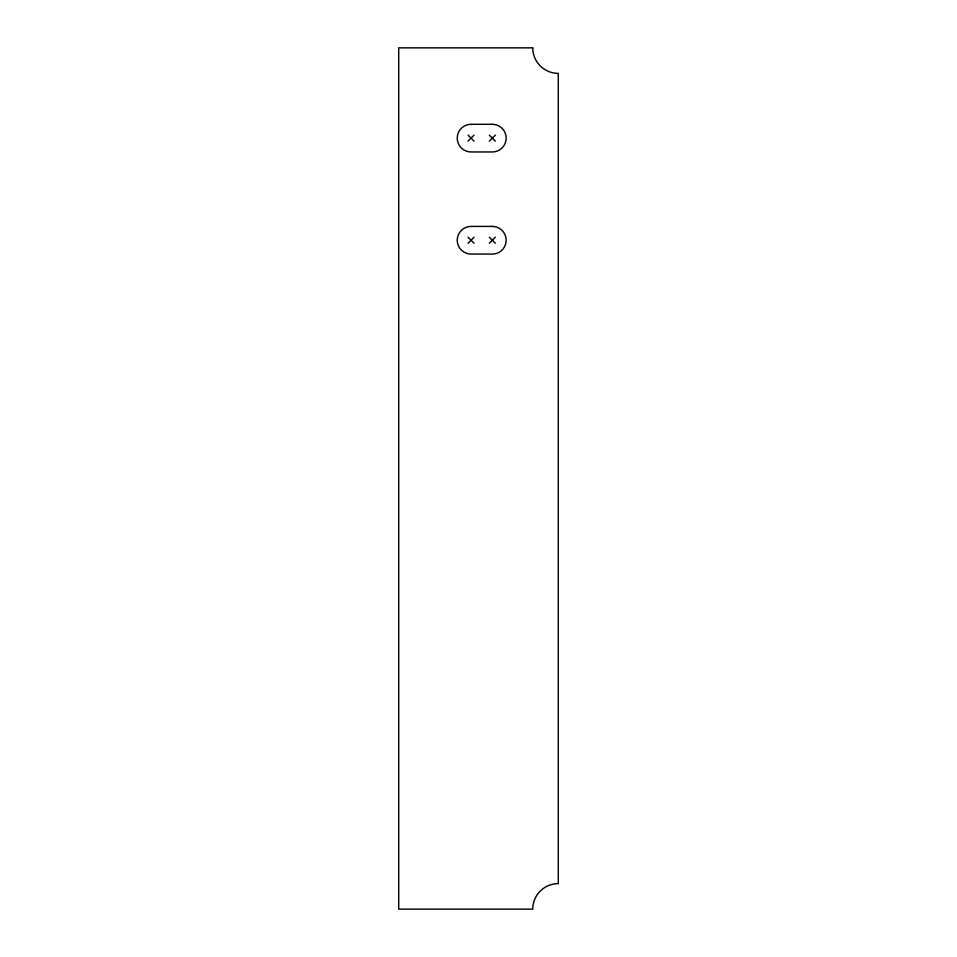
<?xml version="1.0" encoding="UTF-8"?>
<svg xmlns="http://www.w3.org/2000/svg" width="957" height="957" viewBox="0 0 957 957"><rect width="100%" height="100%" fill="white"/><g stroke="black" fill="none" stroke-linecap="round" stroke-linejoin="round"><path stroke-width="1.44" d="M468.045 141.146L474.062 135.128M489.314 141.146L495.331 135.128M468.045 243.245L474.062 237.228M489.314 243.245L495.331 237.228M489.314 135.128L495.331 141.146M468.045 135.128L474.062 141.146M489.314 237.228L495.331 243.245M468.045 237.228L474.062 243.245M532.75 47.85L398.722 47.85L398.722 909.15L532.75 909.15A25.528 25.528 0 0 1 558.278 883.622L558.278 73.378A25.528 25.528 0 0 1 532.75 47.85M492.329 124.302L471.059 124.302A13.829 13.829 0 0 0 457.231 138.131A13.829 13.829 0 0 0 471.059 151.96L492.329 151.96A13.829 13.829 0 0 0 506.157 138.131A13.829 13.829 0 0 0 492.329 124.302M492.329 226.414L471.059 226.414A13.829 13.829 0 0 0 457.231 240.243A13.829 13.829 0 0 0 471.059 254.072L492.329 254.072A13.829 13.829 0 0 0 506.157 240.243A13.829 13.829 0 0 0 492.329 226.414"/></g></svg>
